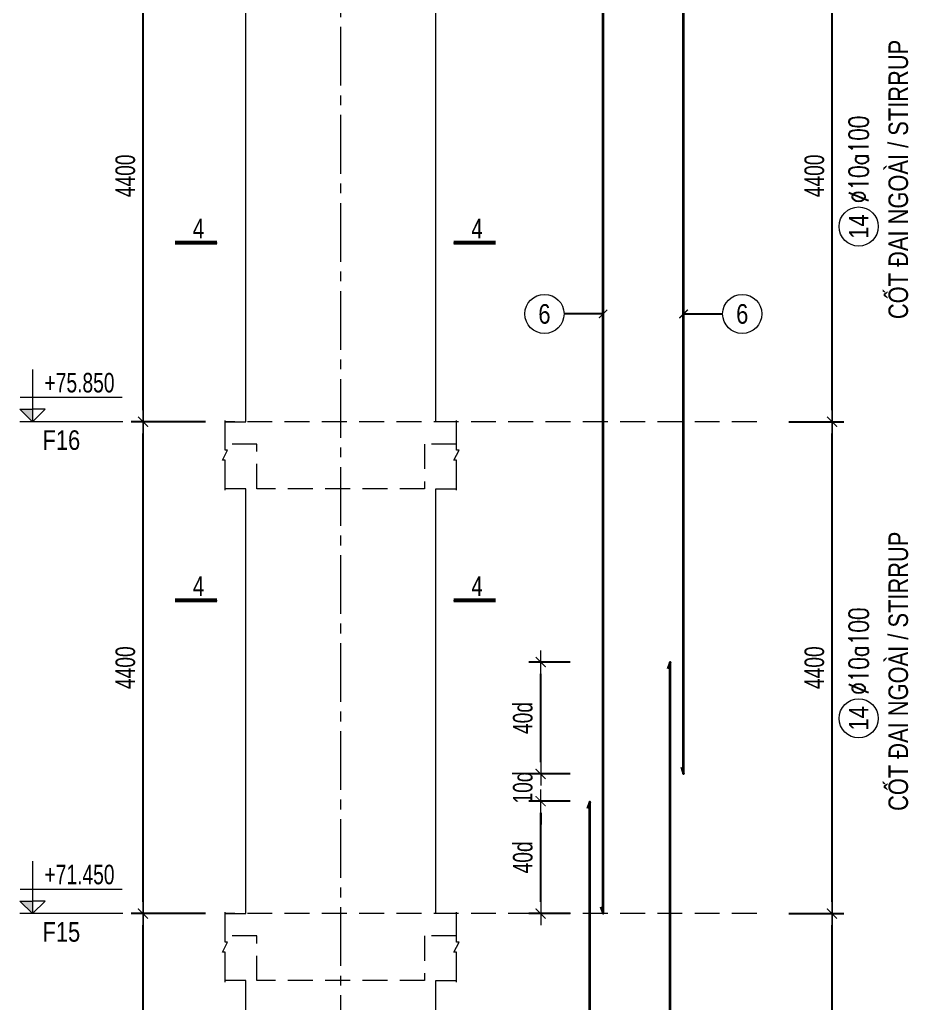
# Model space of a CAD drawing. Header units: millimetres. Extents: x 49323 to 538172, y -39336 to 181761.
# Drawn here: x 110642 to 118589, y 80228 to 89028 of the extents above; entities that cross this region are included whole.
import ezdxf
from ezdxf.enums import TextEntityAlignment as Align

# ---------------------------------------------------------------- set-up
doc = ezdxf.new("R2010")
doc.units = ezdxf.units.MM
doc.linetypes.add('CENTER2', pattern=[1.125, 0.75, -0.125, 0.125, -0.125])
doc.linetypes.add('HIDDEN2', pattern=[4.7625, 3.175, -1.5875])
doc.layers.get('0').update_dxf_attribs({"lineweight": 20})
doc.layers.get('Defpoints').update_dxf_attribs({"color": 151, "lineweight": 9})
for name, color, linetype, lineweight in [('kata_thep chu', 4, 'Continuous', 35), ('NDC_S_ANNO', 7, 'Continuous', 20), ('NDC_S_AXIS', 5, 'CENTER2', 13), ('NDC_S_BREAK-LINE', 1, 'Continuous', 15), ('NDC_S_CONTINUOUS', 3, 'Continuous', 20), ('NDC_S_DIM', 1, 'Continuous', 15), ('NDC_S_HIDDEN', 8, 'HIDDEN2', 13), ('NDC_S_LEADER', 1, 'Continuous', 15), ('NDC_S_SYMBOL', 1, 'Continuous', 15), ('NDC_S_TEXT SYMBOL', 7, 'Continuous', 20), ('NDC_S_THIN LINE', 8, 'Continuous', 9), ('NDC_S_VN TEXT', 7, 'Continuous', 20)]:
    doc.layers.add(name, color=color, linetype=linetype, lineweight=lineweight)
doc.styles.add('ARIAL', font='arial.ttf', dxfattribs={"width": 0.8})
doc.styles.add('NDC_ANNO', font='', dxfattribs={"width": 0.8})
doc.styles.add('NDC_DIM', font='', dxfattribs={"width": 0.75})
doc.styles.add('NDC_EN TXT', font='romans.shx', dxfattribs={"width": 0.8})
doc.styles.add('NDC_VIE TXT', font='arial.ttf', dxfattribs={"width": 0.8})
doc.styles.get('NDC_ANNO').set_extended_font_data('Dotum')
doc.styles.get('NDC_DIM').set_extended_font_data('Dotum')
doc.dimstyles.new('NDC_dim_70', dxfattribs={"dimscale": 70, "dimtxt": 2.5, "dimasz": 1.5, "dimexe": 1.5, "dimexo": 2.5, "dimgap": 1, "dimtad": 1, "dimdec": 0, "dimzin": 0, "dimdsep": 46, "dimtxsty": 'NDC_DIM', "dimblk": 'DIMMARK', "dimcen": 0.09, "dimdle": 1.2, "dimclrd": 1, "dimclre": 1, "dimclrt": 3, "dimadec": 0, "dimazin": 0, "dimtfac": 1, "dimtdec": 0, "dimtix": 1, "dimtofl": 0, "dimtmove": 0, "dimatfit": 3, "dimfxl": 8, "dimfxlon": 1, "dimtolj": 1, "dimtzin": 0, "dimarcsym": 0})
doc.dimstyles.new('NDC_dim_75', dxfattribs={"dimscale": 75, "dimtxt": 2.5, "dimasz": 1.5, "dimexe": 1.5, "dimexo": 2.5, "dimgap": 1, "dimtad": 1, "dimdec": 0, "dimzin": 0, "dimdsep": 46, "dimtxsty": 'NDC_DIM', "dimblk": 'DIMMARK', "dimcen": 0.09, "dimdle": 1.2, "dimclrd": 1, "dimclre": 1, "dimclrt": 3, "dimadec": 0, "dimazin": 0, "dimtfac": 1, "dimtdec": 0, "dimtix": 1, "dimtofl": 0, "dimtmove": 0, "dimatfit": 3, "dimfxl": 8, "dimfxlon": 1, "dimtolj": 1, "dimtzin": 0, "dimarcsym": 0})

# ---------------------------------------------------------------- blocks, each defined once
blk = doc.blocks.new('DIMMARK')
at = {"layer": 'NDC_S_DIM', "color": 1}
blk.add_line((-1.5, 0), (1, 0), dxfattribs=at)
at = {"layer": 'NDC_S_DIM', "color": 2, "const_width": 0.1}
blk.add_lwpolyline([(-0.424, -0.424), (0.424, 0.424)], dxfattribs=at)
blk = doc.blocks.new('*D28')
at = {"layer": 'Defpoints', "color": 0, "transparency": 16777216}
for p in [(111744.6, 81030.7), (112663.1, 81030.7), (112663.1, 76630.7)]:
    blk.add_point(p, dxfattribs=at)
at = {"layer": 'NDC_S_DIM', "color": 1, "lineweight": -2, "transparency": 16777216}
for p, q in [((112304.6, 81030.7), (111639.6, 81030.7)), ((111744.6, 76735.7), (111744.6, 80925.7)), ((112304.6, 76630.7), (111639.6, 76630.7))]:
    blk.add_line(p, q, dxfattribs=at)
at = {"layer": 'NDC_S_DIM', "color": 1, "lineweight": -2, "transparency": 16777216, "xscale": 105, "yscale": 105, "zscale": 105}
for p, rotation in [((111744.6, 81030.7), 90), ((111744.6, 76630.7), 270)]:
    blk.add_blockref('DIMMARK', p, dxfattribs=dict(at, rotation=rotation))
at = {"layer": 'NDC_S_DIM', "color": 3, "transparency": 16777216, "insert": (111587, 78830.7), "char_height": 175, "attachment_point": 5, "rotation": 90, "style": 'NDC_DIM'}
blk.add_mtext('\\A1;4400', dxfattribs=at)
blk = doc.blocks.new('*D29')
at = {"layer": 'Defpoints', "color": 0, "transparency": 16777216}
for p in [(111744.6, 85430.7), (112663.1, 85430.7), (112663.1, 81030.7)]:
    blk.add_point(p, dxfattribs=at)
at = {"layer": 'NDC_S_DIM', "color": 1, "lineweight": -2, "transparency": 16777216}
for p, q in [((112304.6, 85430.7), (111639.6, 85430.7)), ((111744.6, 81135.7), (111744.6, 85325.7)), ((112304.6, 81030.7), (111639.6, 81030.7))]:
    blk.add_line(p, q, dxfattribs=at)
at = {"layer": 'NDC_S_DIM', "color": 1, "lineweight": -2, "transparency": 16777216, "xscale": 105, "yscale": 105, "zscale": 105}
for p, rotation in [((111744.6, 85430.7), 90), ((111744.6, 81030.7), 270)]:
    blk.add_blockref('DIMMARK', p, dxfattribs=dict(at, rotation=rotation))
at = {"layer": 'NDC_S_DIM', "color": 3, "transparency": 16777216, "insert": (111587, 83230.7), "char_height": 175, "attachment_point": 5, "rotation": 90, "style": 'NDC_DIM'}
blk.add_mtext('\\A1;4400', dxfattribs=at)
blk = doc.blocks.new('*D30')
at = {"layer": 'Defpoints', "color": 0, "transparency": 16777216}
for p in [(111744.6, 89830.7), (112663.1, 89830.7), (112663.1, 85430.7)]:
    blk.add_point(p, dxfattribs=at)
at = {"layer": 'NDC_S_DIM', "color": 1, "lineweight": -2, "transparency": 16777216}
for p, q in [((112304.6, 89830.7), (111639.6, 89830.7)), ((111744.6, 85535.7), (111744.6, 89725.7)), ((112304.6, 85430.7), (111639.6, 85430.7))]:
    blk.add_line(p, q, dxfattribs=at)
at = {"layer": 'NDC_S_DIM', "color": 1, "lineweight": -2, "transparency": 16777216, "xscale": 105, "yscale": 105, "zscale": 105}
for p, rotation in [((111744.6, 89830.7), 90), ((111744.6, 85430.7), 270)]:
    blk.add_blockref('DIMMARK', p, dxfattribs=dict(at, rotation=rotation))
at = {"layer": 'NDC_S_DIM', "color": 3, "transparency": 16777216, "insert": (111587, 87630.7), "char_height": 175, "attachment_point": 5, "rotation": 90, "style": 'NDC_DIM'}
blk.add_mtext('\\A1;4400', dxfattribs=at)
blk = doc.blocks.new('*U6')
at = {"layer": 'NDC_S_ANNO', "color": 0, "linetype": 'ByBlock', "lineweight": -2}
blk.add_line((-4.36, 0), (1, 0), dxfattribs=at)
at = {"layer": 'NDC_S_ANNO', "ltscale": 0.005, "const_width": 0.5}
blk.add_lwpolyline([(1, 0), (-4.36, 0)], dxfattribs=at)
at = {"layer": 'NDC_S_TEXT SYMBOL', "linetype": 'ByBlock', "lineweight": -2, "style": 'NDC_ANNO', "width": 0.8}
blk.add_attdef('DETAIL', text='', height=2.5, dxfattribs=at).set_placement((-0.64, 1.82), align=Align.MIDDLE_RIGHT)
blk = doc.blocks.new('*D197')
at = {"layer": 'Defpoints', "color": 0, "ltscale": 0.005, "transparency": 16777216}
for p in [(115300.8, 82036.4, 0), (115739, 82036.4), (115739, 81030.7)]:
    blk.add_point(p, dxfattribs=at)
at = {"layer": 'NDC_S_DIM', "color": 1, "lineweight": -2, "ltscale": 0.005, "transparency": 16777216}
for p, q in [((115564, 82036.4, 0), (115195.8, 82036.4, 0)), ((115300.8, 81135.7, 0), (115300.8, 81931.4, 0)), ((115564, 81030.7, 0), (115195.8, 81030.7, 0))]:
    blk.add_line(p, q, dxfattribs=at)
at = {"layer": 'NDC_S_DIM', "color": 1, "lineweight": -2, "ltscale": 0.005, "transparency": 16777216, "xscale": 105, "yscale": 105, "zscale": 105}
for p, rotation in [((115300.8, 82036.4, 0), 90), ((115300.8, 81030.7, 0), 270)]:
    blk.add_blockref('DIMMARK', p, dxfattribs=dict(at, rotation=rotation))
at = {"layer": 'NDC_S_DIM', "color": 3, "ltscale": 0.005, "transparency": 16777216, "insert": (115141.4, 81533.6, 0), "char_height": 175, "attachment_point": 5, "rotation": 90, "style": 'NDC_DIM'}
blk.add_mtext('\\A1;40d', dxfattribs=at)
blk = doc.blocks.new('*D198')
at = {"layer": 'Defpoints', "color": 0, "ltscale": 0.005, "transparency": 16777216}
for p in [(115300.8, 82280.7), (115739, 82280.7), (115739, 82036.4)]:
    blk.add_point(p, dxfattribs=at)
at = {"layer": 'NDC_S_DIM', "color": 1, "lineweight": -2, "ltscale": 0.005, "transparency": 16777216}
for p, q in [((115300.8, 82385.7), (115300.8, 82490.7)), ((115564, 82280.7), (115195.8, 82280.7)), ((115564, 82036.4), (115195.8, 82036.4)), ((115300.8, 81931.4), (115300.8, 81826.4))]:
    blk.add_line(p, q, dxfattribs=at)
at = {"layer": 'NDC_S_DIM', "color": 1, "lineweight": -2, "ltscale": 0.005, "transparency": 16777216, "xscale": 105, "yscale": 105, "zscale": 105}
for p, rotation in [((115300.8, 82280.7), 270), ((115300.8, 82036.4), 90)]:
    blk.add_blockref('DIMMARK', p, dxfattribs=dict(at, rotation=rotation))
at = {"layer": 'NDC_S_DIM', "color": 3, "ltscale": 0.005, "transparency": 16777216, "insert": (115141.4, 82158.6), "char_height": 175, "attachment_point": 5, "rotation": 90, "style": 'NDC_DIM'}
blk.add_mtext('\\A1;10d', dxfattribs=at)
blk = doc.blocks.new('*D199')
at = {"layer": 'Defpoints', "color": 0, "ltscale": 0.005, "transparency": 16777216}
for p in [(115300.8, 83280.7), (115739, 83280.7), (115739, 82280.7)]:
    blk.add_point(p, dxfattribs=at)
at = {"layer": 'NDC_S_DIM', "color": 1, "lineweight": -2, "ltscale": 0.005, "transparency": 16777216}
for p, q in [((115564, 83280.7), (115195.8, 83280.7)), ((115300.8, 82385.7), (115300.8, 83175.7)), ((115564, 82280.7), (115195.8, 82280.7))]:
    blk.add_line(p, q, dxfattribs=at)
at = {"layer": 'NDC_S_DIM', "color": 1, "lineweight": -2, "ltscale": 0.005, "transparency": 16777216, "xscale": 105, "yscale": 105, "zscale": 105}
for p, rotation in [((115300.8, 83280.7), 90), ((115300.8, 82280.7), 270)]:
    blk.add_blockref('DIMMARK', p, dxfattribs=dict(at, rotation=rotation))
at = {"layer": 'NDC_S_DIM', "color": 3, "ltscale": 0.005, "transparency": 16777216, "insert": (115141.4, 82780.7), "char_height": 175, "attachment_point": 5, "rotation": 90, "style": 'NDC_DIM'}
blk.add_mtext('\\A1;40d', dxfattribs=at)
blk = doc.blocks.new('*D252')
at = {"layer": 'Defpoints', "color": 0, "ltscale": 70, "transparency": 16777216}
for p in [(117344, 81030.7), (117906.3, 81030.7), (117344, 76630.7)]:
    blk.add_point(p, dxfattribs=at)
at = {"layer": 'NDC_S_DIM', "color": 1, "lineweight": -2, "ltscale": 70, "transparency": 16777216}
for p, q in [((117519, 81030.7), (118011.3, 81030.7)), ((117906.3, 76735.7), (117906.3, 80925.7)), ((117519, 76630.7), (118011.3, 76630.7))]:
    blk.add_line(p, q, dxfattribs=at)
at = {"layer": 'NDC_S_DIM', "color": 1, "lineweight": -2, "ltscale": 70, "transparency": 16777216, "xscale": 105, "yscale": 105, "zscale": 105}
for p, rotation in [((117906.3, 81030.7), 90), ((117906.3, 76630.7), 270)]:
    blk.add_blockref('DIMMARK', p, dxfattribs=dict(at, rotation=rotation))
at = {"layer": 'NDC_S_DIM', "color": 3, "ltscale": 70, "transparency": 16777216, "insert": (117748.7, 78830.7), "char_height": 175, "attachment_point": 5, "rotation": 90, "style": 'NDC_DIM'}
blk.add_mtext('\\A1;4400', dxfattribs=at)
blk = doc.blocks.new('*D253')
at = {"layer": 'Defpoints', "color": 0, "ltscale": 70, "transparency": 16777216}
for p in [(117344, 85430.7), (117906.3, 85430.7), (117344, 81030.7)]:
    blk.add_point(p, dxfattribs=at)
at = {"layer": 'NDC_S_DIM', "color": 1, "lineweight": -2, "ltscale": 70, "transparency": 16777216}
for p, q in [((117519, 85430.7), (118011.3, 85430.7)), ((117906.3, 81135.7), (117906.3, 85325.7)), ((117519, 81030.7), (118011.3, 81030.7))]:
    blk.add_line(p, q, dxfattribs=at)
at = {"layer": 'NDC_S_DIM', "color": 1, "lineweight": -2, "ltscale": 70, "transparency": 16777216, "xscale": 105, "yscale": 105, "zscale": 105}
for p, rotation in [((117906.3, 85430.7), 90), ((117906.3, 81030.7), 270)]:
    blk.add_blockref('DIMMARK', p, dxfattribs=dict(at, rotation=rotation))
at = {"layer": 'NDC_S_DIM', "color": 3, "ltscale": 70, "transparency": 16777216, "insert": (117748.7, 83230.7), "char_height": 175, "attachment_point": 5, "rotation": 90, "style": 'NDC_DIM'}
blk.add_mtext('\\A1;4400', dxfattribs=at)
blk = doc.blocks.new('*D254')
at = {"layer": 'Defpoints', "color": 0, "ltscale": 70, "transparency": 16777216}
for p in [(117344, 89830.7), (117906.3, 89830.7), (117344, 85430.7)]:
    blk.add_point(p, dxfattribs=at)
at = {"layer": 'NDC_S_DIM', "color": 1, "lineweight": -2, "ltscale": 70, "transparency": 16777216}
for p, q in [((117519, 89830.7), (118011.3, 89830.7)), ((117906.3, 85535.7), (117906.3, 89725.7)), ((117519, 85430.7), (118011.3, 85430.7))]:
    blk.add_line(p, q, dxfattribs=at)
at = {"layer": 'NDC_S_DIM', "color": 1, "lineweight": -2, "ltscale": 70, "transparency": 16777216, "xscale": 105, "yscale": 105, "zscale": 105}
for p, rotation in [((117906.3, 89830.7), 90), ((117906.3, 85430.7), 270)]:
    blk.add_blockref('DIMMARK', p, dxfattribs=dict(at, rotation=rotation))
at = {"layer": 'NDC_S_DIM', "color": 3, "ltscale": 70, "transparency": 16777216, "insert": (117748.7, 87630.7), "char_height": 175, "attachment_point": 5, "rotation": 90, "style": 'NDC_DIM'}
blk.add_mtext('\\A1;4400', dxfattribs=at)
blk = doc.blocks.new('*U236')
blk.add_circle((-2.5, 0), 2.5)
at = {"layer": 'NDC_S_VN TEXT', "color": 7, "style": 'ARIAL', "width": 0.8}
blk.add_attdef('SH2', text='', height=2.5, dxfattribs=at).set_placement((-2.5, 0), align=Align.MIDDLE)
at = {"layer": 'NDC_S_VN TEXT', "color": 3, "style": 'NDC_EN TXT', "width": 0.75}
blk.add_attdef('DKKC1', (0.5, -1.25), '', height=2.5, dxfattribs=at)
blk = doc.blocks.new('CD')
at = {"layer": 'NDC_S_ANNO'}
blk.add_hatch(color=3, dxfattribs=at).paths.add_polyline_path([(0, 160), (-161, 160), (0, 0)])
at = {"layer": 'NDC_S_ANNO', "ltscale": 50}
h = blk.add_hatch(dxfattribs=at)
h.set_pattern_fill('ANSI31', color=256, scale=140.6, style=0)
h.paths.add_polyline_path([(0, 160), (0, 0), (161, 160)])
for p, q in [((-159, 314), (1147, 314)), ((1156, 0), (-164, 0))]:
    blk.add_line(p, q, dxfattribs=at)
for points in [[(0, 669), (0, 0)], [(0, 0), (-161, 160), (0, 160)], [(0, 0), (161, 160), (0, 160)]]:
    blk.add_lwpolyline(points, dxfattribs=at)
at = {"layer": 'NDC_S_TEXT SYMBOL', "color": 3, "style": 'NDC_DIM', "width": 0.7}
blk.add_attdef('COT', (154, 375), '', height=250, dxfattribs=at)

msp = doc.modelspace()

# ---------------------------------------------------------------- linework, layer by layer
at = {"layer": 'kata_thep chu', "color": 4, "ltscale": 0.005}
for points in [[(116558.8, 82340.7), (116578.8, 82280.7), (116578.8, 92080.7), (116558.8, 92020.7)], [(115839, 81090.7), (115859, 81030.7), (115859, 90830.7), (115839, 90770.7)], [(116438.8, 73540.7), (116458.8, 73480.7), (116458.8, 83280.7), (116438.8, 83220.7)], [(115719, 72290.7), (115739, 72230.7), (115739, 82030.7), (115719, 81970.7)]]:
    msp.add_lwpolyline(points, dxfattribs=at)
at = {"layer": 'NDC_S_AXIS', "ltscale": 700}
msp.add_line((113513.1, -3699.8), (113513.1, 179341.9), dxfattribs=at)
at = {"layer": 'NDC_S_BREAK-LINE'}
for points in [[(112478.1, 84818.2), (112478.1, 85085.7), (112455.6, 85085.7), (112500.6, 85175.7), (112478.1, 85175.7), (112478.1, 85443.2)], [(114548.1, 84818.2), (114548.1, 85085.7), (114525.6, 85085.7), (114570.6, 85175.7), (114548.1, 85175.7), (114548.1, 85443.2)], [(112478.1, 80418.2), (112478.1, 80685.7), (112455.6, 80685.7), (112500.6, 80775.7), (112478.1, 80775.7), (112478.1, 81043.2)], [(114548.1, 80418.2), (114548.1, 80685.7), (114525.6, 80685.7), (114570.6, 80775.7), (114548.1, 80775.7), (114548.1, 81043.2)]]:
    msp.add_lwpolyline(points, dxfattribs=at)
at = {"layer": 'NDC_S_CONTINUOUS'}
for points in [[(112478.1, 85430.7), (112663.1, 85430.7), (112663.1, 89230.7), (112478.1, 89230.7)], [(114548.1, 85430.7), (114363.1, 85430.7), (114363.1, 89230.7), (114548.1, 89230.7)], [(112478.1, 81030.7), (112663.1, 81030.7), (112663.1, 84830.7), (112478.1, 84830.7)], [(114548.1, 81030.7), (114363.1, 81030.7), (114363.1, 84830.7), (114548.1, 84830.7)], [(112478.1, 76630.7), (112663.1, 76630.7), (112663.1, 80430.7), (112478.1, 80430.7)], [(114548.1, 76630.7), (114363.1, 76630.7), (114363.1, 80430.7), (114548.1, 80430.7)]]:
    msp.add_lwpolyline(points, dxfattribs=at)
at = {"layer": 'NDC_S_DIM'}
for centre in [(115334.5, 86395.6), (117103.3, 86395.6)]:
    msp.add_circle(centre, 175, dxfattribs=at)
at = {"layer": 'NDC_S_HIDDEN', "ltscale": 70}
for p, q in [((117234, 85430.7), (112478.1, 85430.7)), ((117234, 81030.7), (112478.1, 81030.7))]:
    msp.add_line(p, q, dxfattribs=at)
for points in [[(114548.1, 85230.7), (114263.1, 85230.7), (114263.1, 84830.7), (112763.1, 84830.7), (112763.1, 85230.7), (112478.1, 85230.7)], [(114548.1, 80830.7), (114263.1, 80830.7), (114263.1, 80430.7), (112763.1, 80430.7), (112763.1, 80830.7), (112478.1, 80830.7)]]:
    msp.add_lwpolyline(points, dxfattribs=at)

# ---------------------------------------------------------------- block references
at = {"layer": 'NDC_S_DIM'}
ref = msp.add_blockref('CD', (110756.4, 85430.7), dxfattribs=dict(at, xscale=0.7, yscale=0.7, zscale=0.7))
ref.add_attrib('COT', '+75.850', (110864.1, 85693), dxfattribs={"layer": '0', "color": 3, "height": 175, "style": 'NDC_DIM', "width": 0.75})
ref = msp.add_blockref('CD', (110756.4, 81030.7), dxfattribs=dict(at, xscale=0.7, yscale=0.7, zscale=0.7))
ref.add_attrib('COT', '+71.450', (110864.1, 81293), dxfattribs={"layer": '0', "color": 3, "height": 175, "style": 'NDC_DIM', "width": 0.75})
at = {"layer": 'NDC_S_SYMBOL', "xscale": 70, "yscale": 70, "zscale": 70}
for p in [(112336.5, 87032), (114827.7, 87032), (112336.5, 83833), (114827.7, 83833)]:
    msp.add_blockref('*U6', p, dxfattribs=at).add_auto_attribs({'DETAIL': '4'})
at = {"layer": 'NDC_S_THIN LINE', "xscale": 70, "yscale": 70, "zscale": 70, "rotation": 90}
for p in [(118144.5, 87352.4), (118144.5, 82952.4)]:
    msp.add_blockref('*U236', p, dxfattribs=at).add_auto_attribs({'SH2': '14', 'DKKC1': '%%c10a100'})

# ---------------------------------------------------------------- texts
at = {"layer": 'NDC_S_VN TEXT', "style": 'NDC_VIE TXT', "width": 0.8}
for p in [(118498.6, 86348.9), (118498.6, 81948.9)]:
    msp.add_text('CỐT ĐAI NGOÀI / STIRRUP', height=175, rotation=90, dxfattribs=at).set_placement(p, align=Align.MIDDLE_LEFT)
at = {"layer": 'NDC_S_VN TEXT', "color": 7, "style": 'ARIAL', "width": 0.8}
for p in [(115334.5, 86395.6), (117103.3, 86395.6)]:
    msp.add_text('6', height=175, dxfattribs=at).set_placement(p, align=Align.MIDDLE)
at = {"layer": 'NDC_S_VN TEXT', "style": 'NDC_VIE TXT', "width": 0.8}
for s, p in [('F16', (110845.9, 85266.6)), ('F15', (110845.9, 80866.6))]:
    msp.add_text(s, height=175, dxfattribs=at).set_placement(p, align=Align.MIDDLE_LEFT)

# ---------------------------------------------------------------- dimensions: what is measured, and where the dimension line sits
at = {"layer": 'NDC_S_DIM'}
for base, p1, p2, picture, middle in [((111744.6, 89830.7), (112663.1, 85430.7), (112663.1, 89830.7), '*D30', (111587, 87630.7)), ((111744.6, 85430.7), (112663.1, 81030.7), (112663.1, 85430.7), '*D29', (111587, 83230.7)), ((111744.6, 81030.7), (112663.1, 76630.7), (112663.1, 81030.7), '*D28', (111587, 78830.7))]:
    dim = msp.add_linear_dim(base=base, p1=p1, p2=p2, angle=90, dimstyle='NDC_dim_70', dxfattribs=at)
    dim.commit()
    dim.dimension.update_dxf_attribs({"geometry": picture, "text_midpoint": middle})
at = {"layer": 'NDC_S_DIM', "ltscale": 70}
for base, p1, p2, picture, middle in [((117906.3, 89830.7), (117344, 85430.7), (117344, 89830.7), '*D254', (117748.7, 87630.7)), ((117906.3, 85430.7), (117344, 81030.7), (117344, 85430.7), '*D253', (117748.7, 83230.7)), ((117906.3, 81030.7), (117344, 76630.7), (117344, 81030.7), '*D252', (117748.7, 78830.7))]:
    dim = msp.add_linear_dim(base=base, p1=p1, p2=p2, angle=90, dimstyle='NDC_dim_70', override={"dimtmove": 1}, dxfattribs=at)
    dim.commit()
    dim.dimension.update_dxf_attribs({"geometry": picture, "text_midpoint": middle})
at = {"layer": 'NDC_S_DIM', "ltscale": 0.005}
for base, p1, p2, text, picture, middle in [((115300.8, 83280.7), (115739, 82280.7), (115739, 83280.7), '40d', '*D199', (115141.4, 82780.7)), ((115300.8, 82280.7), (115739, 82036.4), (115739, 82280.7), '10d', '*D198', (115141.4, 82158.6)), ((115300.8, 82036.4, 0), (115739, 81030.7), (115739, 82036.4), '40d', '*D197', (115141.4, 81533.6, 0))]:
    dim = msp.add_linear_dim(base=base, p1=p1, p2=p2, angle=90, text=text, dimstyle='NDC_dim_70', dxfattribs=at)
    dim.commit()
    dim.dimension.update_dxf_attribs({"geometry": picture, "text_midpoint": middle})

# ---------------------------------------------------------------- leaders
at = {"layer": 'NDC_S_LEADER', "ltscale": 0.005}
for points in [[(115859, 86395.6), (115509.5, 86395.6)], [(116578.8, 86395.6), (116928.3, 86395.6)]]:
    msp.add_leader(points, dimstyle='NDC_dim_75', override={"dimasz": 1, "dimldrblk": 'ARCHTICK'}, dxfattribs=at)

doc.saveas('drawing.dxf')
